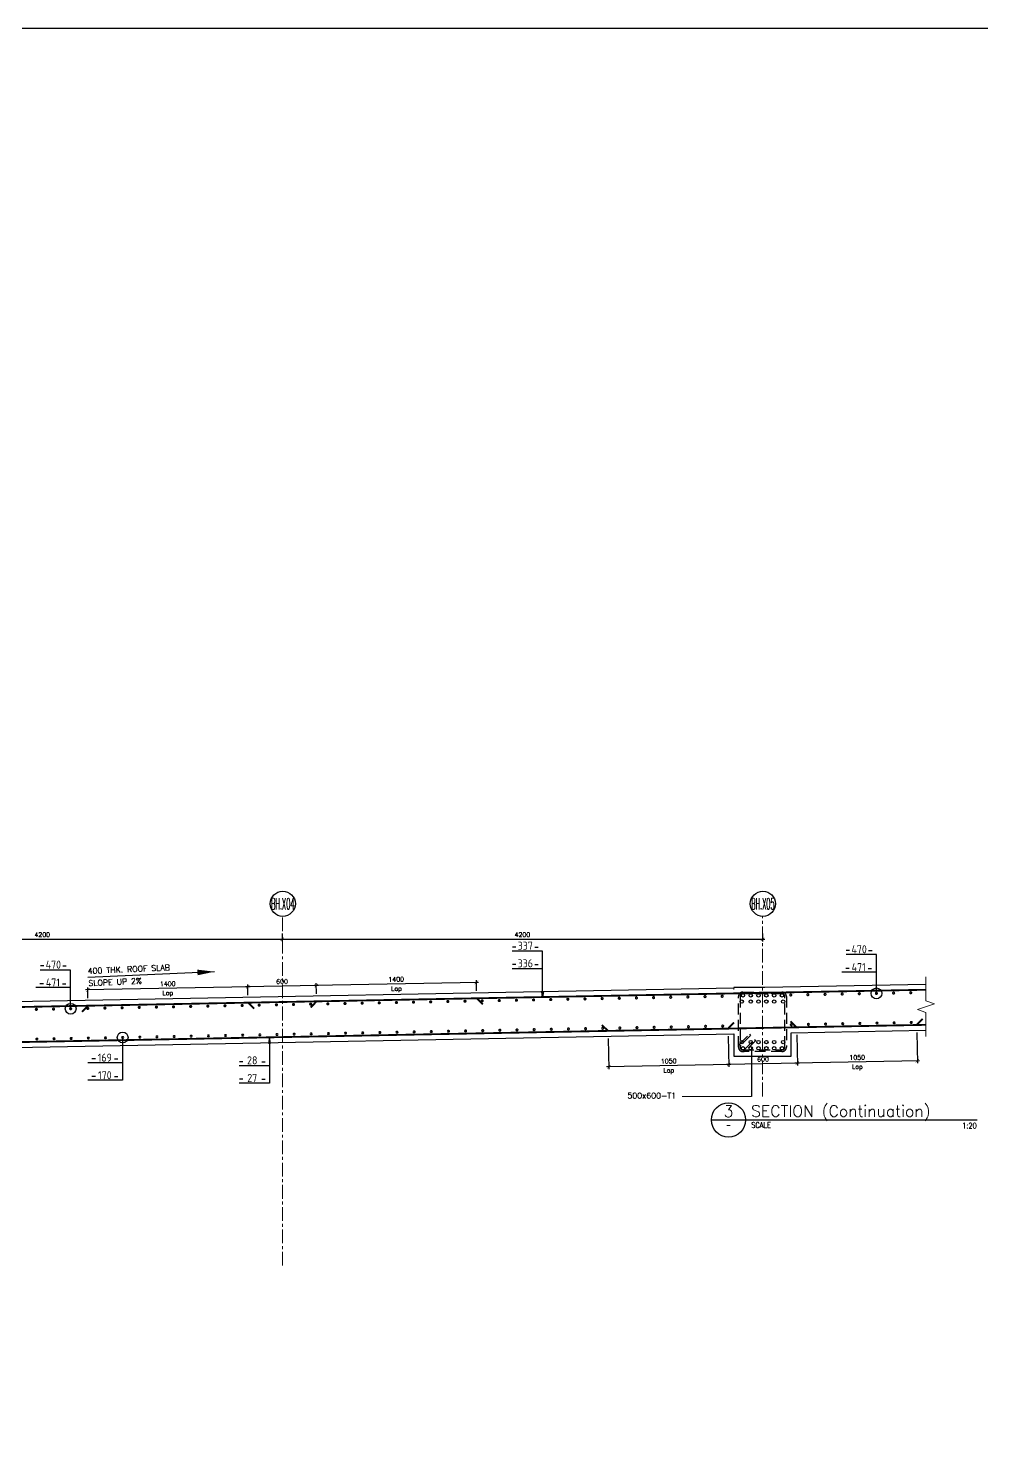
# Model space of a CAD drawing. Extents: x 660761725 to 1323371458, y 2734871439 to 5470067957.
# Drawn here: x 661393172 to 661401515, y 2734883720 to 2734896001 of the extents above; entities that cross this region are included whole.
import ezdxf
from ezdxf.enums import TextEntityAlignment as Align

# ---------------------------------------------------------------- set-up
doc = ezdxf.new("R2010")
doc.units = 0
doc.linetypes.add('AXES', pattern=[1.95, 1.2, -0.25, 0.25, -0.25])
doc.linetypes.add('Hidden', pattern=[714.375, 476.25, -238.125])
for name, color, linetype in [('_MECh-DIM', 7, 'Continuous'), ('S-ASSOCIATETEXT', 7, 'Continuous'), ('S-AXIS', 20, 'AXES'), ('S-RBAR-T20', 10, 'Continuous'), ('S-RDIMO', 8, 'Continuous'), ('S-TXT', 3, 'Continuous'), ('S-TXT-B', 7, 'Continuous')]:
    doc.layers.add(name, color=color, linetype=linetype)
doc.layers.add('A-DETL', color=5, linetype='Continuous', lineweight=9, true_color=0x0000ff)
for name, color, linetype, lineweight in [('A-DETL-GENF', 7, 'Continuous', 9), ('A-ROOF', 7, 'Continuous', 15), ('S-ARROW', 8, 'Continuous', 13), ('S-BEAM', 7, 'Continuous', 15), ('S-GRID', 7, 'Continuous', 9)]:
    doc.layers.add(name, color=color, linetype=linetype, lineweight=lineweight)
doc.styles.add('ARMACAD', font='isocp.shx')
doc.styles.add('ROMANS', font='romans.shx')
doc.styles.add('ROMANT', font='romant')
doc.dimstyles.new('S-DIMI-20', dxfattribs={"dimscale": 20, "dimtxt": 2, "dimasz": 1.5, "dimexe": 1, "dimexo": 1, "dimgap": 1, "dimtad": 1, "dimdec": 0, "dimzin": 12, "dimdsep": 46, "dimtxsty": 'ROMANS', "dimblk": 'ARCHTICK', "dimcen": 0.09, "dimdle": 1, "dimclrd": 8, "dimclre": 8, "dimclrt": 4, "dimadec": 0, "dimazin": 3, "dimtfac": 1, "dimtdec": 0, "dimtix": 1, "dimtmove": 1, "dimatfit": 3, "dimtolj": 1, "dimtzin": 0, "dimarcsym": 0})

# ---------------------------------------------------------------- blocks, each defined once
blk = doc.blocks.new('_ARCHTICK')
at = {"color": 0, "linetype": 'ByBlock', "const_width": 0.15}
blk.add_lwpolyline([(-0.5, -0.5), (0.5, 0.5)], dxfattribs=at)
blk = doc.blocks.new('*D1130')
at = {"layer": '_MECh-DIM', "color": 8, "lineweight": -2, "transparency": 16777216}
for p, q in [((661861342, 2734764672), (661865582, 2734764672)), ((661861362, 2734764723), (661861362, 2734764652)), ((661865562, 2734764723), (661865562, 2734764652))]:
    blk.add_line(p, q, dxfattribs=at)
at = {"layer": '_MECh-DIM', "color": 8, "lineweight": -2, "transparency": 16777216, "xscale": 30, "yscale": 30, "zscale": 30, "rotation": 180}
blk.add_blockref('_ARCHTICK', (661861362, 2734764672), dxfattribs=at)
at = {"layer": '_MECh-DIM', "color": 8, "lineweight": -2, "transparency": 16777216, "xscale": 30, "yscale": 30, "zscale": 30}
blk.add_blockref('_ARCHTICK', (661865562, 2734764672), dxfattribs=at)
at = {"layer": '_MECh-DIM', "color": 4, "transparency": 16777216, "insert": (661863462, 2734764712), "char_height": 40, "attachment_point": 5, "style": 'ROMANS'}
blk.add_mtext('\\A1;4200', dxfattribs=at)
blk = doc.blocks.new('*D1131')
at = {"layer": '_MECh-DIM', "color": 8, "lineweight": -2, "transparency": 16777216}
for p, q in [((661865542, 2734764672), (661869782, 2734764672)), ((661865562, 2734764723), (661865562, 2734764652)), ((661869762, 2734764723), (661869762, 2734764652))]:
    blk.add_line(p, q, dxfattribs=at)
at = {"layer": '_MECh-DIM', "color": 8, "lineweight": -2, "transparency": 16777216, "xscale": 30, "yscale": 30, "zscale": 30, "rotation": 180}
blk.add_blockref('_ARCHTICK', (661865562, 2734764672), dxfattribs=at)
at = {"layer": '_MECh-DIM', "color": 8, "lineweight": -2, "transparency": 16777216, "xscale": 30, "yscale": 30, "zscale": 30}
blk.add_blockref('_ARCHTICK', (661869762, 2734764672), dxfattribs=at)
at = {"layer": '_MECh-DIM', "color": 4, "transparency": 16777216, "insert": (661867662, 2734764712), "char_height": 40, "attachment_point": 5, "style": 'ROMANS'}
blk.add_mtext('\\A1;4200', dxfattribs=at)
blk = doc.blocks.new('*U1142')
at = {"layer": 'S-AXIS', "color": 3, "linetype": 'Continuous'}
blk.add_circle((0, 5.5), 5.5, dxfattribs=at)
at = {"layer": 'S-AXIS', "color": 3, "linetype": 'Continuous', "ltscale": 0.5, "style": 'ROMANT', "width": 0.4, "flags": 8}
blk.add_attdef('A', text='', height=5, dxfattribs=at).set_placement((0, 5.5), align=Align.MIDDLE_CENTER)
blk = doc.blocks.new('*U1132')
at = {"layer": 'S-TXT', "color": 2}
blk.add_line((-7.5, 0), (7.5, 0), dxfattribs=at)
at = {"layer": 'S-TXT'}
blk.add_circle((0, 0), 7.5, dxfattribs=at)
at = {"layer": 'S-TXT-B', "color": 3}
blk.add_line((7.5, 0), (108.71, 0), dxfattribs=at)
at = {"layer": 'S-TXT', "style": 'ROMANS', "width": 0.75}
blk.add_text('SCALE', height=2.5, dxfattribs=at).set_placement((10, -3.5))
at = {"layer": 'S-TXT', "color": 7, "style": 'ROMANT', "flags": 8}
blk.add_attdef('01', text='', height=5, dxfattribs=at).set_placement((0, 3.75), align=Align.MIDDLE)
blk.add_attdef('SECTION', text='', height=5, dxfattribs=at).set_placement((9.91, -0.17), align=Align.BOTTOM_LEFT)
at = {"layer": 'S-TXT', "style": 'ROMANS', "width": 0.7, "flags": 8}
blk.add_attdef('-', text='', height=2.25, dxfattribs=at).set_placement((0, -2.26), align=Align.MIDDLE)
at = {"layer": 'S-TXT', "style": 'ROMANS', "width": 0.75, "flags": 8}
blk.add_attdef('1:250', text='', height=2.5, dxfattribs=at).set_placement((108.52, -4.5), align=Align.BOTTOM_RIGHT)
blk = doc.blocks.new('*D1066')
at = {"layer": '_MECh-DIM', "color": 8, "lineweight": -2, "transparency": 16777216}
for p, q in [((661400945, 2734887213), (661400951, 2734886946)), ((661399896, 2734887193), (661399901, 2734886926)), ((661400970, 2734886966), (661399880, 2734886945))]:
    blk.add_line(p, q, dxfattribs=at)
at = {"layer": '_MECh-DIM', "color": 8, "lineweight": -2, "transparency": 16777216, "xscale": 30, "yscale": 30, "zscale": 30}
for p, rotation in [((661399900, 2734886946), 181.0919491057883), ((661400950, 2734886966), 1.091949105788315)]:
    blk.add_blockref('_ARCHTICK', p, dxfattribs=dict(at, rotation=rotation))
at = {"layer": '_MECh-DIM', "color": 4, "transparency": 16777216, "char_height": 40, "attachment_point": 5, "rotation": 1.0919, "style": 'ROMANS'}
for s, insert in [('\\A1;1050', (661400424, 2734886996)), ('\\A1;Lap', (661400426, 2734886909))]:
    blk.add_mtext(s, dxfattribs=dict(at, insert=insert))
blk = doc.blocks.new('*D1067')
at = {"layer": '_MECh-DIM', "color": 8, "lineweight": -2, "transparency": 16777216}
for p, q in [((661398246, 2734887162), (661398251, 2734886894)), ((661399296, 2734887182), (661399301, 2734886914)), ((661399320, 2734886934), (661398231, 2734886914))]:
    blk.add_line(p, q, dxfattribs=at)
at = {"layer": '_MECh-DIM', "color": 8, "lineweight": -2, "transparency": 16777216, "xscale": 30, "yscale": 30, "zscale": 30}
for p, rotation in [((661398251, 2734886914), 181.0919491057883), ((661399300, 2734886934), 1.091949105788315)]:
    blk.add_blockref('_ARCHTICK', p, dxfattribs=dict(at, rotation=rotation))
at = {"layer": '_MECh-DIM', "color": 4, "transparency": 16777216, "char_height": 40, "attachment_point": 5, "rotation": 1.0919, "style": 'ROMANS'}
for s, insert in [('\\A1;1050', (661398775, 2734886964)), ('\\A1;Lap', (661398776, 2734886877))]:
    blk.add_mtext(s, dxfattribs=dict(at, insert=insert))
blk = doc.blocks.new('*D1068')
at = {"layer": '_MECh-DIM', "color": 8, "lineweight": -2, "transparency": 16777216}
for p, q in [((661399296, 2734887182), (661399301, 2734886914)), ((661399896, 2734887193), (661399901, 2734886926)), ((661399920, 2734886946), (661399280, 2734886934))]:
    blk.add_line(p, q, dxfattribs=at)
at = {"layer": '_MECh-DIM', "color": 8, "lineweight": -2, "transparency": 16777216, "xscale": 30, "yscale": 30, "zscale": 30}
for p, rotation in [((661399900, 2734886946), 1.091949105788315), ((661399300, 2734886934), 181.0919491057883)]:
    blk.add_blockref('_ARCHTICK', p, dxfattribs=dict(at, rotation=rotation))
at = {"layer": '_MECh-DIM', "color": 4, "transparency": 16777216, "insert": (661399600, 2734886980), "char_height": 40, "attachment_point": 5, "rotation": 1.0919, "style": 'ROMANS'}
blk.add_mtext('\\A1;600', dxfattribs=at)
blk = doc.blocks.new('*D1075')
at = {"layer": '_MECh-DIM', "color": 8, "lineweight": -2, "transparency": 16777216}
for p, q in [((661397113, 2734887652), (661395673, 2734887625)), ((661395695, 2734887553), (661395693, 2734887645)), ((661397094, 2734887580), (661397093, 2734887672))]:
    blk.add_line(p, q, dxfattribs=at)
at = {"layer": '_MECh-DIM', "color": 8, "lineweight": -2, "transparency": 16777216, "xscale": 30, "yscale": 30, "zscale": 30}
for p, rotation in [((661395693, 2734887625), 181.0919307529886), ((661397093, 2734887652), 1.091930752988554)]:
    blk.add_blockref('_ARCHTICK', p, dxfattribs=dict(at, rotation=rotation))
at = {"layer": '_MECh-DIM', "color": 4, "transparency": 16777216, "char_height": 40, "attachment_point": 5, "rotation": 1.0919, "style": 'ROMANS'}
for s, insert in [('\\A1;1400', (661396392, 2734887679)), ('\\A1;Lap', (661396394, 2734887592))]:
    blk.add_mtext(s, dxfattribs=dict(at, insert=insert))
blk = doc.blocks.new('*D1076')
at = {"layer": '_MECh-DIM', "color": 8, "lineweight": -2, "transparency": 16777216}
for p, q in [((661395113, 2734887614), (661393674, 2734887587)), ((661393695, 2734887515), (661393693, 2734887607)), ((661395095, 2734887542), (661395093, 2734887634))]:
    blk.add_line(p, q, dxfattribs=at)
at = {"layer": '_MECh-DIM', "color": 8, "lineweight": -2, "transparency": 16777216, "xscale": 30, "yscale": 30, "zscale": 30}
for p, rotation in [((661393694, 2734887587), 181.0919307529886), ((661395093, 2734887614), 1.091930752988554)]:
    blk.add_blockref('_ARCHTICK', p, dxfattribs=dict(at, rotation=rotation))
at = {"layer": '_MECh-DIM', "color": 4, "transparency": 16777216, "char_height": 40, "attachment_point": 5, "rotation": 1.0919, "style": 'ROMANS'}
for s, insert in [('\\A1;1400', (661394393, 2734887640)), ('\\A1;Lap', (661394394, 2734887554))]:
    blk.add_mtext(s, dxfattribs=dict(at, insert=insert))
blk = doc.blocks.new('*D1077')
at = {"layer": '_MECh-DIM', "color": 8, "lineweight": -2, "transparency": 16777216}
for p, q in [((661395713, 2734887626), (661395073, 2734887613)), ((661395095, 2734887542), (661395093, 2734887634)), ((661395695, 2734887553), (661395693, 2734887645))]:
    blk.add_line(p, q, dxfattribs=at)
at = {"layer": '_MECh-DIM', "color": 8, "lineweight": -2, "transparency": 16777216, "xscale": 30, "yscale": 30, "zscale": 30}
for p, rotation in [((661395093, 2734887614), 181.0919307529886), ((661395693, 2734887625), 1.091930752988554)]:
    blk.add_blockref('_ARCHTICK', p, dxfattribs=dict(at, rotation=rotation))
at = {"layer": '_MECh-DIM', "color": 4, "transparency": 16777216, "insert": (661395393, 2734887660), "char_height": 40, "attachment_point": 5, "rotation": 1.0919, "style": 'ROMANS'}
blk.add_mtext('\\A1;600', dxfattribs=at)
blk = doc.blocks.new('CADF_02')
at = {"color": 0}
blk.add_lwpolyline([(0, 0), (2.5, -0.42), (2.5, 0.42)], close=True, dxfattribs=at)
blk = doc.blocks.new('cadf_11')
for p, q in [((-4.16, 1.17), (-5.64, 1.17)), ((4.16, 1.17), (5.64, 1.17))]:
    blk.add_line(p, q)
at = {"style": 'ARMACAD'}
for tag, p in [('$COM3', (-6.46, -2.82)), ('$COM4', (19.38, -2.81))]:
    blk.add_attdef(tag, text='', height=3.5, dxfattribs=at).set_placement(p, align=Align.BOTTOM_RIGHT)
blk.add_attdef('$REP', text='', height=3.5, dxfattribs=at).set_placement((0, 0), align=Align.CENTER)
blk = doc.blocks.new('Power is not my goal… it is but a means to weave the tale.')
at = {"layer": 'A-DETL', "color": 8, "linetype": 'Hidden'}
for p, q in [((661869511.7, 2734764239), (661869511.7, 2734764244.9)), ((661869511.7, 2734764244.9), (661869511.7, 2734764233.8))]:
    blk.add_line(p, q, dxfattribs=at)
at = {"layer": 'A-DETL-GENF', "color": 8}
for p, q in [((661871192.2, 2734764343.7), (661871192.2, 2734764132.6)), ((661871267.2, 2734764107.6), (661871117.2, 2734764057.6)), ((661871117.2, 2734764057.6), (661871192.2, 2734764032.6)), ((661871192.2, 2734764132.6), (661871267.2, 2734764107.6)), ((661871192.2, 2734764032.6), (661871192.2, 2734763821.4))]:
    blk.add_line(p, q, dxfattribs=at)
at = {"layer": 'A-ROOF', "color": 8, "lineweight": 25}
for p, q in [((661871192.2, 2734764277), (661869781.6, 2734764250.1)), ((661869511.7, 2734764244.9), (661861402.4, 2734764090.4)), ((661861611.5, 2734763693.9), (661869511.7, 2734763844.5)), ((661870011.7, 2734763854), (661871192.2, 2734763876.5))]:
    blk.add_line(p, q, dxfattribs=at)
at = {"layer": 'S-ARROW'}
blk.add_lwpolyline([(661869664.7, 2734763297.7), (661869059.9, 2734763297.7)], dxfattribs=at)
at = {"layer": 'S-BEAM', "color": 8, "lineweight": 25}
for p, q in [((661869781.6, 2734764250.1), (661869511.7, 2734764250.1)), ((661869511.7, 2734764250.1), (661869511.7, 2734764244.9)), ((661869511.7, 2734763844.5), (661869511.7, 2734763649.5)), ((661870011.7, 2734763649.5), (661870011.7, 2734763854)), ((661869511.7, 2734763649.5), (661870011.7, 2734763649.5))]:
    blk.add_line(p, q, dxfattribs=at)
at = {"layer": 'S-BEAM', "color": 8}
blk.add_line((661870011.7, 2734763842.9), (661870011.7, 2734763854), dxfattribs=at)
at = {"layer": 'S-GRID', "color": 8, "linetype": 'AXES', "lineweight": 13, "ltscale": 100}
for p, q in [((661865562.2, 2734761817.2), (661865562.2, 2734764872.4)), ((661869762.2, 2734763297.7), (661869762.2, 2734764872.4))]:
    blk.add_line(p, q, dxfattribs=at)
ref = blk.add_blockref('*U1142', (661865565.8, 2734764872.4), dxfattribs=dict(at, xscale=20, yscale=20, zscale=20))
ref.add_attrib('A', 'BH.X04', dxfattribs={"layer": 'S-AXIS', "color": 3, "linetype": 'Continuous', "ltscale": 0.5, "height": 100, "style": 'ROMANT', "width": 0.4}).set_placement((661865565.8, 2734764982.4), align=Align.MIDDLE_CENTER)
ref = blk.add_blockref('*U1142', (661869765.8, 2734764872.4), dxfattribs=dict(at, xscale=20, yscale=20, zscale=20))
ref.add_attrib('A', 'BH.X05', dxfattribs={"layer": 'S-AXIS', "color": 3, "linetype": 'Continuous', "ltscale": 0.5, "height": 100, "style": 'ROMANT', "width": 0.4}).set_placement((661869765.8, 2734764982.4), align=Align.MIDDLE_CENTER)
at = {"layer": 'S-TXT'}
ref = blk.add_blockref('*U1132', (661869465, 2734763091.5), dxfattribs=dict(at, xscale=20, yscale=20, zscale=20))
ref.add_attrib('1:250', '1:20', dxfattribs={"height": 50, "style": 'ROMANS', "width": 0.75}).set_placement((661871635.5, 2734763001.5), align=Align.BOTTOM_RIGHT)
ref.add_attrib('-', '-', dxfattribs={"height": 45, "style": 'ROMANS', "width": 0.7}).set_placement((661869465, 2734763046.2), align=Align.MIDDLE)
ref.add_attrib('SECTION', 'SECTION (Continuation)', dxfattribs={"color": 7, "height": 100, "style": 'ROMANT'}).set_placement((661869663.2, 2734763088.2), align=Align.BOTTOM_LEFT)
ref.add_attrib('01', '3', dxfattribs={"color": 7, "height": 100, "style": 'ROMANT'}).set_placement((661869465, 2734763166.5), align=Align.MIDDLE)
at = {"layer": 'S-TXT', "char_height": 50, "attachment_point": 1, "rotation": 2.5485, "style": 'ROMANS'}
for s, insert in [('400 THK. ROOF SLAB', (661863858.3, 2734764418.8)), ('SLOPE UP 2%', (661863864.8, 2734764312.6))]:
    blk.add_mtext(s, dxfattribs=dict(at, insert=insert))
at = {"layer": 'S-TXT', "insert": (661868580.7, 2734763329.2), "char_height": 50, "attachment_point": 1, "style": 'ROMANS'}
blk.add_mtext('500x600-T1', dxfattribs=at)
at = {"layer": '_MECh-DIM', "color": 8}
for base, p1, p2, picture, middle in [((661865562.2, 2734764671.9), (661861362.2, 2734764742.6), (661865562.2, 2734764742.6), '*D1130', (661863462.2, 2734764711.9)), ((661869762.2, 2734764671.9), (661865562.2, 2734764742.6), (661869762.2, 2734764742.6), '*D1131', (661867662.2, 2734764711.9))]:
    dim = blk.add_linear_dim(base=base, p1=p1, p2=p2, dimstyle='S-DIMI-20', dxfattribs=at)
    dim.commit()
    dim.dimension.update_dxf_attribs({"geometry": picture, "text_midpoint": middle})
at = {"layer": 'S-ARROW'}
for points, override in [([(661864969.2, 2734764388.2), (661863860.4, 2734764338.8)], {"dimasz": 7.5, "dimgap": 1, "dimtad": 0}), ([(661869664.7, 2734763723.7), (661869664.7, 2734763297.7)], {"dimgap": 1, "dimtad": 0})]:
    blk.add_leader(points, dimstyle='S-DIMI-20', override=override, dxfattribs=at)

msp = doc.modelspace()

# ---------------------------------------------------------------- linework, layer by layer
msp.add_lwpolyline([(661306114.56502104, 2734896001), (661439313.56502104, 2734896001), (661439313.56502104, 2734871439), (661306114.56502104, 2734871439)], close=True)
at = {"layer": 'S-RBAR-T20', "const_width": 16}
for points in [[(661385619.44591308, 2734886056.09226179), (661385619.44591284, 2734887209.45182085, -0.4086425269), (661385704.54272282, 2734887296.18606806), (661401025.72584665, 2734887588.21404791)], [(661385616.50310802, 2734887306.26626205), (661385616.50310802, 2734887079.03585005, 0.4198066395), (661385707.96347165, 2734886989.30214882), (661401025.72584665, 2734887281.26264381)]]:
    msp.add_lwpolyline(points, format="xyb", dxfattribs=at)
for points in [[(661400886.75054169, 2734887562.172225, 1), (661400898.50054169, 2734887562.172225, 1)], [(661394437.92186141, 2734887439.25496101, 1), (661394449.67186141, 2734887439.25496101, 1)], [(661394587.89462137, 2734887442.11350203, 1), (661394599.64462137, 2734887442.11350203, 1)], [(661394737.86738145, 2734887444.97204208, 1), (661394749.61738145, 2734887444.97204208, 1)], [(661394887.84014142, 2734887447.8305831, 1), (661394899.59014142, 2734887447.8305831, 1)], [(661395037.81290138, 2734887450.68912411, 1), (661395049.56290138, 2734887450.68912411, 1)], [(661395187.78566146, 2734887453.54766512, 1), (661395199.53566146, 2734887453.54766512, 1)], [(661395337.75842142, 2734887456.40620613, 1), (661395349.50842142, 2734887456.40620613, 1)], [(661395487.7311815, 2734887459.26474714, 1), (661395499.4811815, 2734887459.26474714, 1)], [(661395637.70394146, 2734887462.12328815, 1), (661395649.45394146, 2734887462.12328815, 1)], [(661395787.67670143, 2734887464.98182917, 1), (661395799.42670143, 2734887464.98182917, 1)], [(661395937.64946151, 2734887467.84036922, 1), (661395949.39946151, 2734887467.84036922, 1)], [(661396087.62222147, 2734887470.69891024, 1), (661396099.37222147, 2734887470.69891024, 1)], [(661396237.59498143, 2734887473.55745077, 1), (661396249.34498143, 2734887473.55745077, 1)], [(661396387.56774151, 2734887476.41599178, 1), (661396399.31774151, 2734887476.41599178, 1)], [(661396537.54050148, 2734887479.27453279, 1), (661396549.29050148, 2734887479.27453279, 1)], [(661396687.51326144, 2734887482.13307381, 1), (661396699.26326144, 2734887482.13307381, 1)], [(661396837.48602152, 2734887484.99161482, 1), (661396849.23602152, 2734887484.99161482, 1)], [(661396987.45878148, 2734887487.85015583, 1), (661396999.20878148, 2734887487.85015583, 1)], [(661397137.43154156, 2734887490.70869589, 1), (661397149.18154156, 2734887490.70869589, 1)], [(661397287.40430152, 2734887493.5672369, 1), (661397299.15430152, 2734887493.5672369, 1)], [(661397437.37706149, 2734887496.42577791, 1), (661397449.12706149, 2734887496.42577791, 1)], [(661397587.34982157, 2734887499.28431892, 1), (661397599.09982157, 2734887499.28431892, 1)], [(661397737.32258153, 2734887502.14285994, 1), (661397749.07258153, 2734887502.14285994, 1)], [(661397887.29534149, 2734887505.00140095, 1), (661397899.04534149, 2734887505.00140095, 1)], [(661398037.26810157, 2734887507.85994196, 1), (661398049.01810157, 2734887507.85994196, 1)], [(661398187.24086154, 2734887510.71848297, 1), (661398198.99086154, 2734887510.71848297, 1)], [(661398337.21362162, 2734887513.57702398, 1), (661398348.96362162, 2734887513.57702398, 1)], [(661398487.18638158, 2734887516.43556499, 1), (661398498.93638158, 2734887516.43556499, 1)], [(661398637.15914154, 2734887519.29410601, 1), (661398648.90914154, 2734887519.29410601, 1)], [(661398787.13190162, 2734887522.15264702, 1), (661398798.88190162, 2734887522.15264702, 1)], [(661398937.10466158, 2734887525.01118803, 1), (661398948.85466158, 2734887525.01118803, 1)], [(661399087.07742155, 2734887527.86972809, 1), (661399098.82742155, 2734887527.86972809, 1)], [(661399237.05018163, 2734887530.7282691, 1), (661399248.80018163, 2734887530.7282691, 1)], [(661399836.94122159, 2734887542.16243315, 1), (661399848.69122159, 2734887542.16243315, 1)], [(661399986.91398168, 2734887545.02097416, 1), (661399998.66398168, 2734887545.02097416, 1)], [(661400136.88674164, 2734887547.87951517, 1), (661400148.63674164, 2734887547.87951517, 1)], [(661400286.8595016, 2734887550.73805523, 1), (661400298.6095016, 2734887550.73805523, 1)], [(661400436.83226168, 2734887553.59659576, 1), (661400448.58226168, 2734887553.59659576, 1)], [(661400586.80502164, 2734887556.45513678, 1), (661400598.55502164, 2734887556.45513678, 1)], [(661400736.77778172, 2734887559.31367779, 1), (661400748.52778172, 2734887559.31367779, 1)], [(661393238.13978136, 2734887416.38663292, 1), (661393249.88978136, 2734887416.38663292, 1)], [(661393388.11254132, 2734887419.24517393, 1), (661393399.86254132, 2734887419.24517393, 1)], [(661393538.0853014, 2734887422.10371494, 1), (661393549.8353014, 2734887422.10371494, 1)], [(661393688.05806136, 2734887424.96225595, 1), (661393699.80806136, 2734887424.96225595, 1)], [(661393838.03082132, 2734887427.82079697, 1), (661393849.78082132, 2734887427.82079697, 1)], [(661393988.0035814, 2734887430.67933798, 1), (661393999.7535814, 2734887430.67933798, 1)], [(661394137.97634137, 2734887433.53787899, 1), (661394149.72634137, 2734887433.53787899, 1)], [(661394287.94910145, 2734887436.39642, 1), (661394299.69910145, 2734887436.39642, 1)], [(661395192.74276388, 2734887193.47481108, -1), (661395204.48422945, 2734887193.92256784, -1)], [(661395342.71552384, 2734887196.33335209, -1), (661395354.45698941, 2734887196.78110886, -1)], [(661395492.68828392, 2734887199.1918931, -1), (661395504.42974949, 2734887199.63964987, -1)], [(661395642.66104388, 2734887202.05043411, -1), (661395654.40250945, 2734887202.49819088, -1)], [(661395792.63380384, 2734887204.90897512, -1), (661395804.37526941, 2734887205.35673189, -1)], [(661395942.60656393, 2734887207.76751518, -1), (661395954.34802949, 2734887208.21527195, -1)], [(661396092.57932389, 2734887210.62605619, -1), (661396104.32078946, 2734887211.07381296, -1)], [(661396242.55208385, 2734887213.48459721, -1), (661396254.29354942, 2734887213.93235397, -1)], [(661396392.52484393, 2734887216.34313822, -1), (661396404.2663095, 2734887216.79089499, -1)], [(661396542.49760389, 2734887219.20167923, -1), (661396554.23906946, 2734887219.649436, -1)], [(661396692.47036386, 2734887222.06021976, -1), (661396704.21182942, 2734887222.50797701, -1)], [(661396842.44312394, 2734887224.91876078, -1), (661396854.18458951, 2734887225.36651802, -1)], [(661396992.4158839, 2734887227.77730179, -1), (661397004.15734947, 2734887228.22505903, -1)], [(661397142.38864398, 2734887230.63584185, -1), (661397154.13010955, 2734887231.08360004, -1)], [(661397292.36140394, 2734887233.49438286, -1), (661397304.10286951, 2734887233.94214106, -1)], [(661397442.3341639, 2734887236.35292387, -1), (661397454.07562947, 2734887236.80068207, -1)], [(661397592.30692399, 2734887239.21146488, -1), (661397604.04838955, 2734887239.65922308, -1)], [(661397742.27968395, 2734887242.07000589, -1), (661397754.02114952, 2734887242.51776314, -1)], [(661397892.25244391, 2734887244.92854691, -1), (661397903.99390948, 2734887245.37630415, -1)], [(661398042.22520399, 2734887247.78708792, -1), (661398053.96666956, 2734887248.23484516, -1)], [(661398192.19796395, 2734887250.64562893, -1), (661398203.93942952, 2734887251.09338617, -1)], [(661398342.17072403, 2734887253.50416994, -1), (661398353.9121896, 2734887253.95192719, -1)], [(661398492.143484, 2734887256.36271, -1), (661398503.88494956, 2734887256.8104682, -1)], [(661398642.11624396, 2734887259.22125101, -1), (661398653.85770953, 2734887259.66900921, -1)], [(661398792.08900404, 2734887262.07979202, -1), (661398803.83046961, 2734887262.52755022, -1)], [(661398942.061764, 2734887264.93833399, -1), (661398953.80322957, 2734887265.38609123, -1)], [(661399092.03452396, 2734887267.79687405, -1), (661399103.77598953, 2734887268.24463081, -1)], [(661399242.00728405, 2734887270.65541506, -1), (661399253.74874961, 2734887271.10317183, -1)], [(661399841.89832401, 2734887282.08957911, -1), (661399853.63978958, 2734887282.53733587, -1)], [(661399991.87108409, 2734887284.94812012, -1), (661400003.61254966, 2734887285.39587688, -1)], [(661400141.84384406, 2734887287.80666113, -1), (661400153.58530962, 2734887288.2544179, -1)], [(661400291.81660402, 2734887290.66520119, -1), (661400303.55806959, 2734887291.11295795, -1)], [(661400441.7893641, 2734887293.5237422, -1), (661400453.53082967, 2734887293.97149897, -1)], [(661400591.76212406, 2734887296.38228321, -1), (661400603.50358963, 2734887296.83003998, -1)], [(661400741.73488414, 2734887299.24082422, -1), (661400753.47634971, 2734887299.68858099, -1)], [(661400891.7076441, 2734887302.09937, -1), (661400903.44910967, 2734887302.5471282, -1)], [(661393243.09688377, 2734887156.31377888, -1), (661393254.83834934, 2734887156.76153708, -1)], [(661393393.06964374, 2734887159.17231989, -1), (661393404.8111093, 2734887159.62007809, -1)], [(661393543.04240382, 2734887162.0308609, -1), (661393554.78386939, 2734887162.47861814, -1)], [(661393693.01516378, 2734887164.88940191, -1), (661393704.75662935, 2734887165.33715916, -1)], [(661393842.98792374, 2734887167.74794292, -1), (661393854.72938931, 2734887168.19570017, -1)], [(661393992.96068382, 2734887170.60648394, -1), (661394004.70214939, 2734887171.05424118, -1)], [(661394142.93344378, 2734887173.46502399, -1), (661394154.67490935, 2734887173.91278219, -1)], [(661394292.90620387, 2734887176.32356501, -1), (661394304.64766943, 2734887176.7713232, -1)], [(661394442.87896383, 2734887179.18210602, -1), (661394454.6204294, 2734887179.62986422, -1)], [(661394592.85172379, 2734887182.04064798, -1), (661394604.59318936, 2734887182.48840523, -1)], [(661394742.82448387, 2734887184.89918804, -1), (661394754.56594944, 2734887185.34694481, -1)], [(661394892.79724383, 2734887187.75772905, -1), (661394904.5387094, 2734887188.20548582, -1)], [(661395042.7700038, 2734887190.61627007, -1), (661395054.51146936, 2734887191.06402683, -1)]]:
    msp.add_lwpolyline(points, format="xyb", close=True, dxfattribs=at)
for points in [[(661393695.77461958, 2734887448.50290918), (661393643.62318957, 2734887394.32479191)], [(661395095.5203265, 2734887475.18267298), (661395149.69844401, 2734887423.03124285)], [(661395695.41131604, 2734887486.61685705), (661395643.25988603, 2734887432.43873882)], [(661397095.15722716, 2734887513.29662418), (661397149.33534467, 2734887461.14519501)], [(661400944.13447523, 2734887279.70638418), (661400996.28590512, 2734887333.88450098)], [(661398244.62484097, 2734887228.25255394), (661398190.44672382, 2734887280.40398407)], [(661399294.43401456, 2734887248.26237392), (661399346.58544433, 2734887302.44049215)], [(661399894.32509851, 2734887259.69655991), (661399840.14698112, 2734887311.84799004)]]:
    msp.add_lwpolyline(points, dxfattribs=at)
at = {"layer": 'S-RDIMO'}
for p, q in [((661397672.59397531, 2734887926.44751596), (661397406.19518149, 2734887926.44751596)), ((661397672.59397531, 2734887524.30199099), (661397672.59397531, 2734887926.44751596)), ((661400592.68002164, 2734887895.22724009), (661400326.28122783, 2734887895.22724009)), ((661400592.68002164, 2734887556.45513678), (661400592.68002164, 2734887895.22724009)), ((661393543.9603014, 2734887760.87581682), (661393277.56150758, 2734887760.87581682)), ((661393543.9603014, 2734887422.10371494), (661393543.9603014, 2734887760.87581682)), ((661397672.59397531, 2734887772.44751596), (661397406.19518149, 2734887772.44751596)), ((661400592.68002164, 2734887741.22724009), (661400288.75892949, 2734887741.22724009)), ((661400592.68002164, 2734887741.22724009), (661400288.75892949, 2734887741.22724009)), ((661393543.9603014, 2734887606.87581682), (661393240.03920925, 2734887606.87581682)), ((661393543.9603014, 2734887606.87581682), (661393240.03920925, 2734887606.87581682)), ((661393998.83141649, 2734887170.83036184), (661393998.83141649, 2734886795.85854387)), ((661395284.06051588, 2734887171.82502508), (661395284.06051588, 2734886769.6795001)), ((661393998.83141649, 2734886949.85854387), (661393694.91032434, 2734886949.85854387)), ((661393998.83141649, 2734886949.85854387), (661393694.91032434, 2734886949.85854387)), ((661395284.06051588, 2734886923.6795001), (661395017.66172206, 2734886923.6795001)), ((661393998.83141649, 2734886795.85854387), (661393694.91032434, 2734886795.85854387)), ((661393998.83141649, 2734886795.85854387), (661393694.91032434, 2734886795.85854387)), ((661395284.06051588, 2734886769.6795001), (661395017.66172206, 2734886769.6795001))]:
    msp.add_line(p, q, dxfattribs=at)
at = {"layer": 'S-RDIMO', "linetype": 'Hidden', "ltscale": 0.2}
msp.add_lwpolyline([(661399481.54610443, 2734887198.92169523), (661399491.44559932, 2734887189.02220011), (661399406.59278512, 2734887104.16938686, 0.6681786379), (661399424.27045429, 2734887061.49171686), (661399766.27045488, 2734887061.491714, 0.4142135624), (661399791.27045512, 2734887086.49168921), (661399791.26885641, 2734887528.60031223, 0.4142135624), (661399766.26885664, 2734887553.60033798), (661399424.26885605, 2734887553.60033989, 0.4142135624), (661399399.26885581, 2734887528.60036612), (661399399.27045453, 2734887086.49174309, 0.6681786379), (661399441.94818842, 2734887068.81411219), (661399526.80069506, 2734887153.66723299), (661399536.70022571, 2734887143.76777411), (661399451.84771907, 2734887058.91465282, -0.6681786379), (661399385.27045453, 2734887086.49169302), (661399385.26885581, 2734887528.60031605, -0.4142135624), (661399424.26885605, 2734887567.60033989), (661399766.26885664, 2734887567.60033798, -0.4142135624), (661399805.26885641, 2734887528.60036182), (661399805.27045512, 2734887086.4917388, -0.4142135624), (661399766.27045488, 2734887047.491714), (661399424.27045429, 2734887047.49171686, -0.6681786379), (661399396.69329023, 2734887114.06888199)], format="xyb", close=True, dxfattribs=at)
at = {"layer": 'S-RDIMO', "color": 3}
for centre in [(661400592.68002164, 2734887556.45513678), (661393543.9603014, 2734887422.10371494), (661393998.83141649, 2734887170.83036184)]:
    msp.add_circle(centre, 47.17419314, dxfattribs=at)
at = {"layer": 'S-RDIMO'}
for centre in [(661399414.01901579, 2734887484.35030317), (661399424.2694273, 2734887538.85033989), (661399492.66963279, 2734887538.85033989), (661399492.66963279, 2734887484.35033989), (661399561.06983829, 2734887538.85033989), (661399561.06983829, 2734887484.35033989), (661399629.4700439, 2734887538.85033989), (661399629.4700439, 2734887484.35033989), (661399697.87024939, 2734887538.85033989), (661399697.87024939, 2734887484.35033989), (661399766.27045488, 2734887538.85033989), (661399776.51901639, 2734887484.35037708), (661399414.01901579, 2734887130.74167681), (661399424.2694273, 2734887076.241714), (661399492.66963279, 2734887130.741714), (661399492.66963279, 2734887076.241714), (661399561.06983829, 2734887130.741714), (661399561.06983829, 2734887076.241714), (661399629.4700439, 2734887130.741714), (661399629.4700439, 2734887076.241714), (661399697.87024939, 2734887130.741714), (661399697.87024939, 2734887076.241714), (661399766.27045488, 2734887076.241714), (661399776.51901639, 2734887130.74175215)]:
    msp.add_circle(centre, 14.75, dxfattribs=at)

# ---------------------------------------------------------------- block references
at = {"layer": 'S-ASSOCIATETEXT'}
ref = msp.add_blockref('cadf_11', (661397521.00564933, 2734887938.40585518), dxfattribs=dict(at, xscale=20, yscale=20, zscale=20))
ref.add_attrib('$REP', '337', dxfattribs={"height": 70, "style": 'ARMACAD', "flags": 2}).set_placement((661397521.00564933, 2734887938.40585518), align=Align.CENTER)
ref = msp.add_blockref('cadf_11', (661400441.09169567, 2734887907.18557882), dxfattribs=dict(at, xscale=20, yscale=20, zscale=20))
ref.add_attrib('$REP', '470', dxfattribs={"height": 70, "style": 'ARMACAD', "flags": 2}).set_placement((661400441.09169567, 2734887907.18557882), align=Align.CENTER)
ref = msp.add_blockref('cadf_11', (661393392.37197542, 2734887772.83415699), dxfattribs=dict(at, xscale=20, yscale=20, zscale=20))
ref.add_attrib('$REP', '470', dxfattribs={"height": 70, "style": 'ARMACAD', "flags": 2}).set_placement((661393392.37197542, 2734887772.83415699), align=Align.CENTER)
ref = msp.add_blockref('cadf_11', (661397521.00564933, 2734887784.40585518), dxfattribs=dict(at, xscale=20, yscale=20, zscale=20))
ref.add_attrib('$REP', '336', dxfattribs={"height": 70, "style": 'ARMACAD', "flags": 2}).set_placement((661397521.00564933, 2734887784.40585518), align=Align.CENTER)
ref = msp.add_blockref('cadf_11', (661400436.94026232, 2734887751.04005384), dxfattribs=dict(at, xscale=20, yscale=20, zscale=20))
ref.add_attrib('$REP', '471', dxfattribs={"height": 70, "style": 'ARMACAD', "flags": 2}).set_placement((661400436.94026232, 2734887751.04005384), align=Align.CENTER)
ref = msp.add_blockref('cadf_11', (661393388.22054207, 2734887616.68863201), dxfattribs=dict(at, xscale=20, yscale=20, zscale=20))
ref.add_attrib('$REP', '471', dxfattribs={"height": 70, "style": 'ARMACAD', "flags": 2}).set_placement((661393388.22054207, 2734887616.68863201), align=Align.CENTER)
ref = msp.add_blockref('cadf_11', (661393843.09165716, 2734886959.67135906), dxfattribs=dict(at, xscale=20, yscale=20, zscale=20))
ref.add_attrib('$REP', '169', dxfattribs={"height": 70, "style": 'ARMACAD', "flags": 2}).set_placement((661393843.09165716, 2734886959.67135906), align=Align.CENTER)
ref = msp.add_blockref('cadf_11', (661395132.4721899, 2734886935.63783884), dxfattribs=dict(at, xscale=20, yscale=20, zscale=20))
ref.add_attrib('$REP', '28', dxfattribs={"height": 70, "style": 'ARMACAD', "flags": 2}).set_placement((661395132.4721899, 2734886935.63783884), align=Align.CENTER)
ref = msp.add_blockref('cadf_11', (661393843.09165716, 2734886805.67135906), dxfattribs=dict(at, xscale=20, yscale=20, zscale=20))
ref.add_attrib('$REP', '170', dxfattribs={"height": 70, "style": 'ARMACAD', "flags": 2}).set_placement((661393843.09165716, 2734886805.67135906), align=Align.CENTER)
ref = msp.add_blockref('cadf_11', (661395132.4721899, 2734886781.63783884), dxfattribs=dict(at, xscale=20, yscale=20, zscale=20))
ref.add_attrib('$REP', '27', dxfattribs={"height": 70, "style": 'ARMACAD', "flags": 2}).set_placement((661395132.4721899, 2734886781.63783884), align=Align.CENTER)
at = {"layer": 'S-AXIS'}
msp.add_blockref('Power is not my goal… it is but a means to weave the tale.', (-470166.43497896, 123358), dxfattribs=at)
at = {"layer": 'S-RDIMO', "yscale": 20, "zscale": 20, "rotation": 270}
for p, xscale in [((661397672.59397531, 2734887524.30199099), -20), ((661395284.06051588, 2734887171.82502508), 20)]:
    msp.add_blockref('CADF_02', p, dxfattribs=dict(at, xscale=xscale))

# ---------------------------------------------------------------- dimensions: what is measured, and where the dimension line sits
at = {"layer": '_MECh-DIM', "color": 8}
for base, p1, p2, angle, picture, middle in [((661395693.3642652, 2734887625.27105379), (661397094.86178374, 2734887560.04901886), (661395695.11591995, 2734887533.36937094), 1.091930753, '*D1075', (661396393.2372005, 2734887638.61069822)), ((661393693.72755551, 2734887587.15778923), (661395095.22488081, 2734887521.93518496), (661393695.47922087, 2734887495.25554991), 1.091930753, '*D1076', (661394393.60038888, 2734887600.49743223)), ((661399900.31297302, 2734886945.54336405), (661400945.02539563, 2734887232.96599388), (661399895.21597397, 2734887212.95616817), 1.0919491058, '*D1066', (661400425.21768403, 2734886955.54826498)), ((661398250.61271548, 2734886914.09939098), (661399295.32493496, 2734887201.52198315), (661398245.51571727, 2734887181.51215315), 1.0919491058, '*D1067', (661398775.51732469, 2734886924.10429096))]:
    dim = msp.add_linear_dim(base=base, p1=p1, p2=p2, angle=angle, text='<>\\XLap', dimstyle='S-DIMI-20', dxfattribs=at)
    dim.commit()
    dim.dimension.update_dxf_attribs({"geometry": picture, "text_midpoint": middle})
for base, p1, p2, angle, picture, middle in [((661395093.47322226, 2734887613.8370738), (661395695.11591995, 2734887533.36937094), (661395095.22488081, 2734887521.93518496), 1.091930753, '*D1077', (661395392.6564784, 2734887659.54680014)), ((661399300.42193377, 2734886934.10919189), (661399895.21597397, 2734887212.95616817), (661399295.32493496, 2734887201.52198315), 1.0919491058, '*D1068', (661399599.60517526, 2734886979.81901407))]:
    dim = msp.add_linear_dim(base=base, p1=p1, p2=p2, angle=angle, dimstyle='S-DIMI-20', dxfattribs=at)
    dim.commit()
    dim.dimension.update_dxf_attribs({"geometry": picture, "text_midpoint": middle})

doc.saveas('drawing.dxf')
